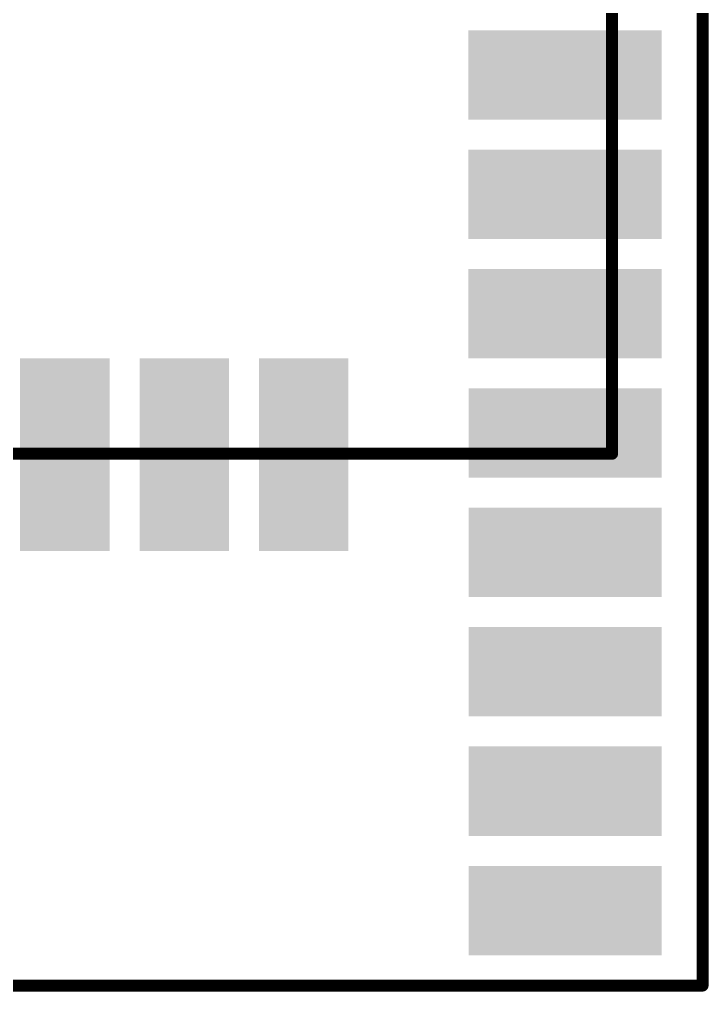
# Model space of a CAD drawing. Extents: x 491.8 to 537.2, y 395.3 to 465.5.
# Drawn here: x 516.7 to 524.03, y 423.08 to 433.42 of the extents above; entities that cross this region are included whole.
import ezdxf

# ---------------------------------------------------------------- set-up
doc = ezdxf.new("R2010")
doc.units = 0
doc.header["$MEASUREMENT"] = 0
doc.layers.get('0').update_dxf_attribs({"linetype": 'CONTINUOUS'})
doc.layers.add('SILKSCREENTOP_P', color=251, linetype='CONTINUOUS')

# ---------------------------------------------------------------- blocks, each defined once
blk = doc.blocks.new('ROUND_17')
at = {"const_width": 0.0635}
blk.add_lwpolyline([(-0.03175, 0, 1), (0.03175, 0, 1)], format="xyb", close=True, dxfattribs=at)
blk = doc.blocks.new('RECTANGLE_23')
blk.add_solid([(1.025398, 0.47536), (1.025398, -0.47536), (-1.025398, 0.47536), (-1.025398, -0.47536)])
blk = doc.blocks.new('RECTANGLE_24')
blk.add_solid([(0.47536, 1.025398), (0.47536, -1.025398), (-0.47536, 1.025398), (-0.47536, -1.025398)])

msp = doc.modelspace()

# ---------------------------------------------------------------- linework, layer by layer
at = {"layer": 'SILKSCREENTOP_P', "const_width": 0.127}
for points in [[(522.99997, 454.300082), (522.99997, 428.800006)], [(523.961868, 423.141648), (523.961868, 447.650108)], [(522.99997, 428.800006), (505.000006, 428.800006)], [(504.037854, 423.141648), (523.961868, 423.141648)]]:
    msp.add_lwpolyline(points, dxfattribs=at)

# ---------------------------------------------------------------- block references
for name, p in [('RECTANGLE_23', (522.495272, 432.82997)), ('RECTANGLE_23', (522.500098, 432.82997)), ('RECTANGLE_23', (522.495272, 431.55997)), ('RECTANGLE_23', (522.500098, 431.55997)), ('RECTANGLE_23', (522.495272, 430.28997)), ('RECTANGLE_23', (522.500098, 430.28997)), ('RECTANGLE_24', (517.180068, 428.789846)), ('RECTANGLE_24', (518.450068, 428.789846)), ('RECTANGLE_24', (519.720068, 428.789846)), ('RECTANGLE_23', (522.500098, 429.01997)), ('RECTANGLE_23', (522.500098, 427.74997)), ('RECTANGLE_23', (522.500098, 426.47997)), ('RECTANGLE_23', (522.500098, 425.20997)), ('RECTANGLE_23', (522.500098, 423.93997))]:
    msp.add_blockref(name, p)
at = {"layer": 'SILKSCREENTOP_P'}
for p in [(522.99997, 428.800006), (523.961868, 423.141648)]:
    msp.add_blockref('ROUND_17', p, dxfattribs=at)

doc.saveas('drawing.dxf')
